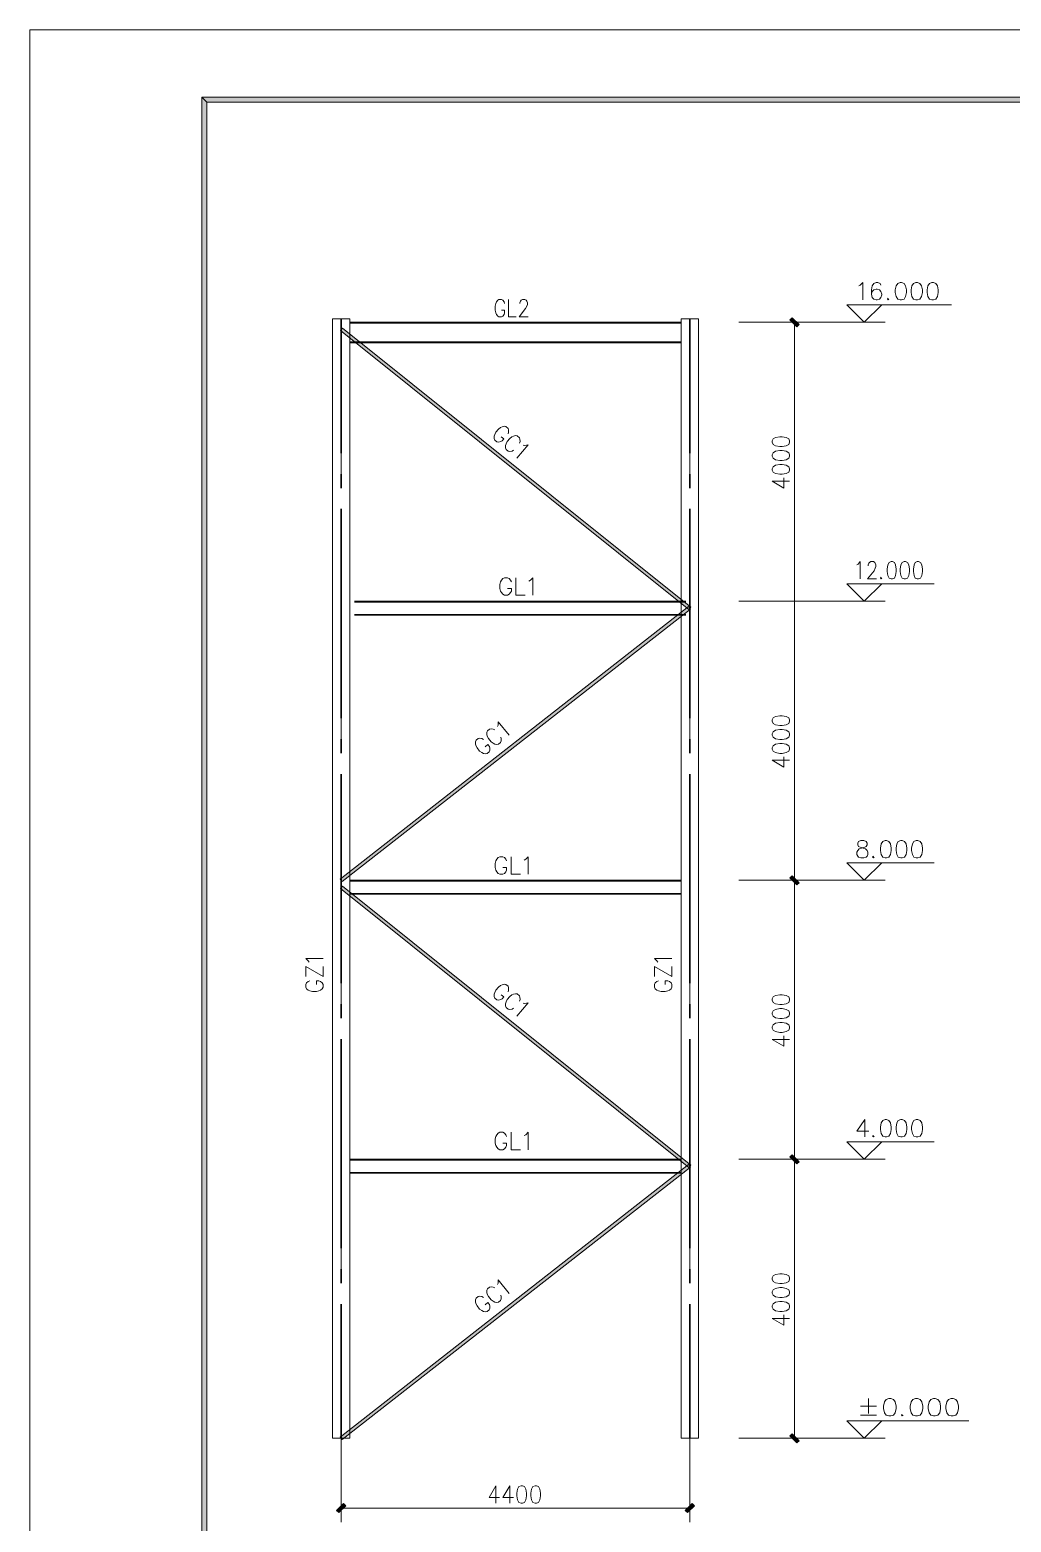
# Model space of a CAD drawing. Header units: millimetres. Extents: x 0 to 586, y 0 to 414.
# Drawn here: x 0 to 138.7, y 203.2 to 414.1 of the extents above; entities that cross this region are included whole.
import ezdxf

# ---------------------------------------------------------------- set-up
doc = ezdxf.new("R2010")
doc.units = ezdxf.units.MM

msp = doc.modelspace()

# ---------------------------------------------------------------- hatches: boundary and pattern name
h = msp.add_hatch(color=0)
h.dxf.hatch_style = 2
h.paths.add_polyline_path([(576.117861, 404.569083), (575.429944, 403.877639), (24.994306, 403.877639), (24.302861, 404.569083)])
h = msp.add_hatch(color=0)
h.dxf.hatch_style = 2
h.paths.add_polyline_path([(24.302861, 404.569083), (24.994306, 403.877639), (24.994306, 10.205861), (24.302861, 9.514417)])
h = msp.add_hatch(color=0)
h.dxf.hatch_style = 2
h.paths.add_polyline_path([(107.424361, 373.083667), (107.738333, 373.397639), (108.726111, 372.413389), (108.412139, 372.099417)])
h = msp.add_hatch(color=0)
h.dxf.hatch_style = 2
h.paths.add_polyline_path([(107.424361, 373.083667), (107.738333, 373.397639), (108.726111, 372.413389), (108.412139, 372.099417)])
h = msp.add_hatch(color=0)
h.dxf.hatch_style = 2
h.paths.add_polyline_path([(93.426139, 332.500111), (93.147444, 332.154389), (43.896139, 371.587889), (44.174833, 371.937139)])
h = msp.add_hatch(color=0)
h.dxf.hatch_style = 2
h.paths.add_polyline_path([(44.128972, 293.701611), (43.853806, 294.050861), (93.105111, 332.570667), (93.380278, 332.221417)])
h = msp.add_hatch(color=0)
h.dxf.hatch_style = 2
h.paths.add_polyline_path([(107.424361, 294.213139), (107.738333, 294.523583), (108.726111, 293.539333), (108.412139, 293.225361)])
h = msp.add_hatch(color=0)
h.dxf.hatch_style = 2
h.paths.add_polyline_path([(107.424361, 294.213139), (107.738333, 294.523583), (108.726111, 293.539333), (108.412139, 293.225361)])
h = msp.add_hatch(color=0)
h.dxf.hatch_style = 2
h.paths.add_polyline_path([(93.426139, 253.626056), (93.147444, 253.280333), (43.896139, 292.717361), (44.174833, 293.063083)])
h = msp.add_hatch(color=0)
h.dxf.hatch_style = 2
h.paths.add_polyline_path([(44.128972, 214.827556), (43.853806, 215.176806), (93.105111, 253.700139), (93.380278, 253.350889)])
h = msp.add_hatch(color=0)
h.dxf.hatch_style = 2
h.paths.add_polyline_path([(107.424361, 254.776111), (107.738333, 255.090083), (108.726111, 254.102306), (108.412139, 253.788333)])
h = msp.add_hatch(color=0)
h.dxf.hatch_style = 2
h.paths.add_polyline_path([(107.424361, 254.776111), (107.738333, 255.090083), (108.726111, 254.102306), (108.412139, 253.788333)])
h = msp.add_hatch(color=0)
h.dxf.hatch_style = 2
h.paths.add_polyline_path([(107.424361, 215.339083), (107.738333, 215.653056), (108.726111, 214.665278), (108.412139, 214.351306)])
h = msp.add_hatch(color=0)
h.dxf.hatch_style = 2
h.paths.add_polyline_path([(43.65625, 204.494694), (43.342278, 204.808667), (44.326528, 205.792917), (44.6405, 205.478944)])
h = msp.add_hatch(color=0)
h.dxf.hatch_style = 2
h.paths.add_polyline_path([(92.949889, 204.494694), (92.635917, 204.808667), (93.623694, 205.792917), (93.937667, 205.478944)])

# ---------------------------------------------------------------- linework, layer by layer
at = {"color": 0, "lineweight": 0}
for points in [[(0, 0), (585.632278, 0), (585.632278, 414.0835), (0, 414.0835)], [(576.117861, 404.569083), (575.429944, 403.877639), (24.994306, 403.877639), (24.302861, 404.569083)], [(24.302861, 404.569083), (24.994306, 403.877639), (24.994306, 10.205861), (24.302861, 9.514417)], [(122.988917, 378.368278), (122.653778, 378.251861), (122.428, 377.899083), (122.315111, 377.313472), (122.315111, 376.960694), (122.428, 376.371556), (122.653778, 376.022306), (122.988917, 375.902361), (123.214694, 375.902361), (123.553361, 376.022306), (123.775611, 376.371556), (123.8885, 376.960694), (123.8885, 377.313472), (123.775611, 377.899083), (123.553361, 378.251861), (123.214694, 378.368278)], [(125.239639, 378.368278), (124.900972, 378.251861), (124.675194, 377.899083), (124.562306, 377.313472), (124.562306, 376.960694), (124.675194, 376.371556), (124.900972, 376.022306), (125.239639, 375.902361), (125.461889, 375.902361), (125.800556, 376.022306), (126.026333, 376.371556), (126.139222, 376.960694), (126.139222, 377.313472), (126.026333, 377.899083), (125.800556, 378.251861), (125.461889, 378.368278)], [(127.486833, 378.368278), (127.148167, 378.251861), (126.925917, 377.899083), (126.813028, 377.313472), (126.813028, 376.960694), (126.925917, 376.371556), (127.148167, 376.022306), (127.486833, 375.902361), (127.712611, 375.902361), (128.04775, 376.022306), (128.273528, 376.371556), (128.386417, 376.960694), (128.386417, 377.313472), (128.273528, 377.899083), (128.04775, 378.251861), (127.712611, 378.368278)], [(107.424361, 373.083667), (107.738333, 373.397639), (108.726111, 372.413389), (108.412139, 372.099417)], [(107.424361, 373.083667), (107.738333, 373.397639), (108.726111, 372.413389), (108.412139, 372.099417)], [(93.426139, 332.500111), (93.147444, 332.154389), (43.896139, 371.587889), (44.174833, 371.937139)], [(104.919639, 355.7905), (105.039583, 355.494167), (105.388833, 355.296611), (105.977972, 355.197833), (106.33075, 355.197833), (106.916361, 355.296611), (107.269139, 355.494167), (107.385556, 355.7905), (107.385556, 355.988056), (107.269139, 356.284389), (106.916361, 356.481944), (106.33075, 356.580722), (105.977972, 356.580722), (105.388833, 356.481944), (105.039583, 356.284389), (104.919639, 355.988056)], [(104.919639, 353.818472), (105.039583, 353.522139), (105.388833, 353.324583), (105.977972, 353.225806), (106.33075, 353.225806), (106.916361, 353.324583), (107.269139, 353.522139), (107.385556, 353.818472), (107.385556, 354.016028), (107.269139, 354.312361), (106.916361, 354.509917), (106.33075, 354.608694), (105.977972, 354.608694), (105.388833, 354.509917), (105.039583, 354.312361), (104.919639, 354.016028)], [(104.919639, 351.846444), (105.039583, 351.550111), (105.388833, 351.352556), (105.977972, 351.257306), (106.33075, 351.257306), (106.916361, 351.352556), (107.269139, 351.550111), (107.385556, 351.846444), (107.385556, 352.044), (107.269139, 352.340333), (106.916361, 352.537889), (106.33075, 352.636667), (105.977972, 352.636667), (105.388833, 352.537889), (105.039583, 352.340333), (104.919639, 352.044)], [(121.718917, 338.93125), (121.440222, 338.814833), (121.256778, 338.462056), (121.161528, 337.876444), (121.161528, 337.523667), (121.256778, 336.938056), (121.440222, 336.585278), (121.718917, 336.465333), (121.902361, 336.465333), (122.181056, 336.585278), (122.368028, 336.938056), (122.45975, 337.523667), (122.45975, 337.876444), (122.368028, 338.462056), (122.181056, 338.814833), (121.902361, 338.93125)], [(123.571, 338.93125), (123.295833, 338.814833), (123.108861, 338.462056), (123.017139, 337.876444), (123.017139, 337.523667), (123.108861, 336.938056), (123.295833, 336.585278), (123.571, 336.465333), (123.757972, 336.465333), (124.036667, 336.585278), (124.220111, 336.938056), (124.311833, 337.523667), (124.311833, 337.876444), (124.220111, 338.462056), (124.036667, 338.814833), (123.757972, 338.93125)], [(125.426611, 338.93125), (125.147917, 338.814833), (124.960944, 338.462056), (124.869222, 337.876444), (124.869222, 337.523667), (124.960944, 336.938056), (125.147917, 336.585278), (125.426611, 336.465333), (125.610056, 336.465333), (125.88875, 336.585278), (126.075722, 336.938056), (126.167444, 337.523667), (126.167444, 337.876444), (126.075722, 338.462056), (125.88875, 338.814833), (125.610056, 338.93125)], [(44.128972, 293.701611), (43.853806, 294.050861), (93.105111, 332.570667), (93.380278, 332.221417)], [(104.919639, 316.353472), (105.039583, 316.057139), (105.388833, 315.863111), (105.977972, 315.764333), (106.33075, 315.764333), (106.916361, 315.863111), (107.269139, 316.057139), (107.385556, 316.353472), (107.385556, 316.551028), (107.269139, 316.847361), (106.916361, 317.044917), (106.33075, 317.143694), (105.977972, 317.143694), (105.388833, 317.044917), (105.039583, 316.847361), (104.919639, 316.551028)], [(104.919639, 314.381444), (105.039583, 314.085111), (105.388833, 313.891083), (105.977972, 313.792306), (106.33075, 313.792306), (106.916361, 313.891083), (107.269139, 314.085111), (107.385556, 314.381444), (107.385556, 314.579), (107.269139, 314.875333), (106.916361, 315.072889), (106.33075, 315.171667), (105.977972, 315.171667), (105.388833, 315.072889), (105.039583, 314.875333), (104.919639, 314.579)], [(104.919639, 312.409417), (105.039583, 312.116611), (105.388833, 311.919056), (105.977972, 311.820278), (106.33075, 311.820278), (106.916361, 311.919056), (107.269139, 312.116611), (107.385556, 312.409417), (107.385556, 312.606972), (107.269139, 312.903306), (106.916361, 313.100861), (106.33075, 313.199639), (105.977972, 313.199639), (105.388833, 313.100861), (105.039583, 312.903306), (104.919639, 312.606972)], [(117.450306, 299.494222), (117.118694, 299.377806), (117.009333, 299.141444), (117.009333, 298.908611), (117.118694, 298.67225), (117.340944, 298.555833), (117.781917, 298.439417), (118.113528, 298.323), (118.33225, 298.086639), (118.445139, 297.853806), (118.445139, 297.501028), (118.33225, 297.264667), (118.222889, 297.14825), (117.891278, 297.031833), (117.450306, 297.031833), (117.118694, 297.14825), (117.009333, 297.264667), (116.899972, 297.501028), (116.899972, 297.853806), (117.009333, 298.086639), (117.231583, 298.323), (117.563194, 298.439417), (118.004167, 298.555833), (118.222889, 298.67225), (118.33225, 298.908611), (118.33225, 299.141444), (118.222889, 299.377806), (117.891278, 299.494222)], [(120.87225, 299.494222), (120.540639, 299.377806), (120.318389, 299.025028), (120.209028, 298.439417), (120.209028, 298.086639), (120.318389, 297.501028), (120.540639, 297.14825), (120.87225, 297.031833), (121.090972, 297.031833), (121.422583, 297.14825), (121.644833, 297.501028), (121.754194, 298.086639), (121.754194, 298.439417), (121.644833, 299.025028), (121.422583, 299.377806), (121.090972, 299.494222)], [(123.077111, 299.494222), (122.7455, 299.377806), (122.526778, 299.025028), (122.417417, 298.439417), (122.417417, 298.086639), (122.526778, 297.501028), (122.7455, 297.14825), (123.077111, 297.031833), (123.299361, 297.031833), (123.630972, 297.14825), (123.849694, 297.501028), (123.959056, 298.086639), (123.959056, 298.439417), (123.849694, 299.025028), (123.630972, 299.377806), (123.299361, 299.494222)], [(125.2855, 299.494222), (124.953889, 299.377806), (124.731639, 299.025028), (124.622278, 298.439417), (124.622278, 298.086639), (124.731639, 297.501028), (124.953889, 297.14825), (125.2855, 297.031833), (125.504222, 297.031833), (125.835833, 297.14825), (126.058083, 297.501028), (126.167444, 298.086639), (126.167444, 298.439417), (126.058083, 299.025028), (125.835833, 299.377806), (125.504222, 299.494222)], [(107.424361, 294.213139), (107.738333, 294.523583), (108.726111, 293.539333), (108.412139, 293.225361)], [(107.424361, 294.213139), (107.738333, 294.523583), (108.726111, 293.539333), (108.412139, 293.225361)], [(93.426139, 253.626056), (93.147444, 253.280333), (43.896139, 292.717361), (44.174833, 293.063083)], [(104.919639, 276.916444), (105.039583, 276.623639), (105.388833, 276.426083), (105.977972, 276.327306), (106.33075, 276.327306), (106.916361, 276.426083), (107.269139, 276.623639), (107.385556, 276.916444), (107.385556, 277.114), (107.269139, 277.410333), (106.916361, 277.607889), (106.33075, 277.706667), (105.977972, 277.706667), (105.388833, 277.607889), (105.039583, 277.410333), (104.919639, 277.114)], [(104.919639, 274.944417), (105.039583, 274.651611), (105.388833, 274.454056), (105.977972, 274.355278), (106.33075, 274.355278), (106.916361, 274.454056), (107.269139, 274.651611), (107.385556, 274.944417), (107.385556, 275.141972), (107.269139, 275.438306), (106.916361, 275.635861), (106.33075, 275.734639), (105.977972, 275.734639), (105.388833, 275.635861), (105.039583, 275.438306), (104.919639, 275.141972)], [(104.919639, 272.975917), (105.039583, 272.679583), (105.388833, 272.482028), (105.977972, 272.38325), (106.33075, 272.38325), (106.916361, 272.482028), (107.269139, 272.679583), (107.385556, 272.975917), (107.385556, 273.169944), (107.269139, 273.466278), (106.916361, 273.663833), (106.33075, 273.762611), (105.977972, 273.762611), (105.388833, 273.663833), (105.039583, 273.466278), (104.919639, 273.169944)], [(120.87225, 260.057194), (120.540639, 259.940778), (120.318389, 259.588), (120.209028, 259.002389), (120.209028, 258.649611), (120.318389, 258.064), (120.540639, 257.711222), (120.87225, 257.594806), (121.090972, 257.594806), (121.422583, 257.711222), (121.644833, 258.064), (121.754194, 258.649611), (121.754194, 259.002389), (121.644833, 259.588), (121.422583, 259.940778), (121.090972, 260.057194)], [(123.077111, 260.057194), (122.7455, 259.940778), (122.526778, 259.588), (122.417417, 259.002389), (122.417417, 258.649611), (122.526778, 258.064), (122.7455, 257.711222), (123.077111, 257.594806), (123.299361, 257.594806), (123.630972, 257.711222), (123.849694, 258.064), (123.959056, 258.649611), (123.959056, 259.002389), (123.849694, 259.588), (123.630972, 259.940778), (123.299361, 260.057194)], [(125.2855, 260.057194), (124.953889, 259.940778), (124.731639, 259.588), (124.622278, 259.002389), (124.622278, 258.649611), (124.731639, 258.064), (124.953889, 257.711222), (125.2855, 257.594806), (125.504222, 257.594806), (125.835833, 257.711222), (126.058083, 258.064), (126.167444, 258.649611), (126.167444, 259.002389), (126.058083, 259.588), (125.835833, 259.940778), (125.504222, 260.057194)], [(44.128972, 214.827556), (43.853806, 215.176806), (93.105111, 253.700139), (93.380278, 253.350889)], [(107.424361, 254.776111), (107.738333, 255.090083), (108.726111, 254.102306), (108.412139, 253.788333)], [(107.424361, 254.776111), (107.738333, 255.090083), (108.726111, 254.102306), (108.412139, 253.788333)], [(104.919639, 237.482944), (105.039583, 237.186611), (105.388833, 236.989056), (105.977972, 236.890278), (106.33075, 236.890278), (106.916361, 236.989056), (107.269139, 237.186611), (107.385556, 237.482944), (107.385556, 237.676972), (107.269139, 237.973306), (106.916361, 238.170861), (106.33075, 238.269639), (105.977972, 238.269639), (105.388833, 238.170861), (105.039583, 237.973306), (104.919639, 237.676972)], [(104.919639, 235.510917), (105.039583, 235.214583), (105.388833, 235.017028), (105.977972, 234.91825), (106.33075, 234.91825), (106.916361, 235.017028), (107.269139, 235.214583), (107.385556, 235.510917), (107.385556, 235.704944), (107.269139, 236.001278), (106.916361, 236.198833), (106.33075, 236.297611), (105.977972, 236.297611), (105.388833, 236.198833), (105.039583, 236.001278), (104.919639, 235.704944)], [(104.919639, 233.538889), (105.039583, 233.242556), (105.388833, 233.045), (105.977972, 232.946222), (106.33075, 232.946222), (106.916361, 233.045), (107.269139, 233.242556), (107.385556, 233.538889), (107.385556, 233.736444), (107.269139, 234.02925), (106.916361, 234.226806), (106.33075, 234.325583), (105.977972, 234.325583), (105.388833, 234.226806), (105.039583, 234.02925), (104.919639, 233.736444)], [(121.419056, 220.623694), (121.041583, 220.50375), (120.791111, 220.150972), (120.664111, 219.565361), (120.664111, 219.212583), (120.791111, 218.626972), (121.041583, 218.274194), (121.419056, 218.157778), (121.669528, 218.157778), (122.047, 218.274194), (122.301, 218.626972), (122.424472, 219.212583), (122.424472, 219.565361), (122.301, 220.150972), (122.047, 220.50375), (121.669528, 220.623694)], [(125.193778, 220.623694), (124.816306, 220.50375), (124.565833, 220.150972), (124.438833, 219.565361), (124.438833, 219.212583), (124.565833, 218.626972), (124.816306, 218.274194), (125.193778, 218.157778), (125.44425, 218.157778), (125.821722, 218.274194), (126.075722, 218.626972), (126.199194, 219.212583), (126.199194, 219.565361), (126.075722, 220.150972), (125.821722, 220.50375), (125.44425, 220.623694)], [(127.709083, 220.623694), (127.331611, 220.50375), (127.081139, 220.150972), (126.954139, 219.565361), (126.954139, 219.212583), (127.081139, 218.626972), (127.331611, 218.274194), (127.709083, 218.157778), (127.963083, 218.157778), (128.340556, 218.274194), (128.591028, 218.626972), (128.718028, 219.212583), (128.718028, 219.565361), (128.591028, 220.150972), (128.340556, 220.50375), (127.963083, 220.623694)], [(130.227917, 220.623694), (129.850444, 220.50375), (129.596444, 220.150972), (129.472972, 219.565361), (129.472972, 219.212583), (129.596444, 218.626972), (129.850444, 218.274194), (130.227917, 218.157778), (130.478389, 218.157778), (130.855861, 218.274194), (131.106333, 218.626972), (131.233333, 219.212583), (131.233333, 219.565361), (131.106333, 220.150972), (130.855861, 220.50375), (130.478389, 220.623694)], [(107.424361, 215.339083), (107.738333, 215.653056), (108.726111, 214.665278), (108.412139, 214.351306)], [(69.426667, 208.297639), (69.130333, 208.181222), (68.936306, 207.828444), (68.837528, 207.242833), (68.837528, 206.890056), (68.936306, 206.304444), (69.130333, 205.951667), (69.426667, 205.831722), (69.624222, 205.831722), (69.920556, 205.951667), (70.118111, 206.304444), (70.216889, 206.890056), (70.216889, 207.242833), (70.118111, 207.828444), (69.920556, 208.181222), (69.624222, 208.297639)], [(71.398694, 208.297639), (71.102361, 208.181222), (70.908333, 207.828444), (70.809556, 207.242833), (70.809556, 206.890056), (70.908333, 206.304444), (71.102361, 205.951667), (71.398694, 205.831722), (71.59625, 205.831722), (71.892583, 205.951667), (72.090139, 206.304444), (72.188917, 206.890056), (72.188917, 207.242833), (72.090139, 207.828444), (71.892583, 208.181222), (71.59625, 208.297639)], [(43.65625, 204.494694), (43.342278, 204.808667), (44.326528, 205.792917), (44.6405, 205.478944)], [(92.949889, 204.494694), (92.635917, 204.808667), (93.623694, 205.792917), (93.937667, 205.478944)]]:
    msp.add_lwpolyline(points, close=True, dxfattribs=at)
for points in [[(117.146917, 377.899083), (117.369167, 378.0155), (117.707833, 378.368278), (117.707833, 375.902361)], [(120.293694, 378.0155), (120.180806, 378.251861), (119.842139, 378.368278), (119.619889, 378.368278), (119.281222, 378.251861), (119.055444, 377.899083), (118.942556, 377.313472), (118.942556, 376.724333), (119.055444, 376.255139), (119.281222, 376.022306), (119.619889, 375.902361), (119.732778, 375.902361), (120.067917, 376.022306), (120.293694, 376.255139), (120.406583, 376.607917), (120.406583, 376.724333), (120.293694, 377.077111), (120.067917, 377.313472), (119.732778, 377.429889), (119.619889, 377.429889), (119.281222, 377.313472), (119.055444, 377.077111), (118.942556, 376.724333)], [(67.105389, 375.394361), (67.017194, 375.627194), (66.837278, 375.863556), (66.657361, 375.979972), (66.301056, 375.979972), (66.121139, 375.863556), (65.941222, 375.627194), (65.853028, 375.394361), (65.761306, 375.041583), (65.761306, 374.455972), (65.853028, 374.103194), (65.941222, 373.866833), (66.121139, 373.634), (66.301056, 373.514056), (66.657361, 373.514056), (66.837278, 373.634), (67.017194, 373.866833), (67.105389, 374.103194), (67.105389, 374.455972), (66.657361, 374.455972)], [(67.645139, 375.979972), (67.645139, 373.514056), (68.717583, 373.514056)], [(69.257333, 375.394361), (69.257333, 375.510778), (69.345528, 375.747139), (69.433722, 375.863556), (69.613639, 375.979972), (69.973472, 375.979972), (70.153389, 375.863556), (70.241583, 375.747139), (70.329778, 375.510778), (70.329778, 375.277944), (70.241583, 375.041583), (70.061667, 374.688806), (69.165611, 373.514056), (70.4215, 373.514056)], [(121.306167, 376.138722), (121.193278, 376.022306), (121.306167, 375.902361), (121.415528, 376.022306)], [(117.933611, 372.748528), (115.471222, 375.214444)], [(115.471222, 375.214444), (130.259667, 375.214444)], [(117.933611, 372.748528), (120.399528, 375.214444)], [(42.760194, 373.22125), (42.760194, 215.003944)], [(45.222583, 373.22125), (42.760194, 373.22125)], [(43.945528, 354.252389), (43.945528, 373.22125)], [(43.991389, 349.324083), (43.991389, 373.22125)], [(44.03725, 354.252389), (44.03725, 373.22125)], [(45.222583, 215.003944), (45.222583, 373.22125)], [(45.222583, 372.748528), (45.222583, 370.7765)], [(45.222583, 372.748528), (45.222583, 370.7765)], [(45.222583, 372.748528), (92.053833, 372.748528)], [(45.222583, 372.748528), (45.222583, 369.848694)], [(45.222583, 372.628583), (92.053833, 372.628583)], [(92.053833, 373.22125), (92.053833, 215.003944)], [(94.51975, 373.22125), (92.053833, 373.22125)], [(92.053833, 370.7765), (92.053833, 372.748528)], [(92.053833, 370.7765), (92.053833, 372.748528)], [(92.053833, 369.848694), (92.053833, 372.748528)], [(93.242694, 354.252389), (93.242694, 373.22125)], [(93.288556, 349.324083), (93.288556, 373.22125)], [(93.330889, 354.252389), (93.330889, 373.22125)], [(94.51975, 215.003944), (94.51975, 373.22125)], [(100.188889, 372.748528), (110.049028, 372.748528)], [(100.188889, 372.748528), (110.049028, 372.748528)], [(120.893417, 372.748528), (105.611083, 372.748528)], [(108.077, 293.874472), (108.077, 372.748528)], [(45.222583, 369.968639), (92.053833, 369.968639)], [(45.222583, 369.848694), (92.053833, 369.848694)], [(67.592222, 356.993472), (67.666306, 357.236889), (67.662778, 357.543806), (67.585167, 357.759), (67.27825, 358.013), (67.048944, 358.048278), (66.749083, 357.991833), (66.523306, 357.871889), (66.223444, 357.66375), (65.8495, 357.212194), (65.701333, 356.877056), (65.630778, 356.633639), (65.634306, 356.326722), (65.711917, 356.108), (66.018833, 355.857528), (66.244611, 355.82225), (66.548, 355.875167), (66.773778, 355.995111), (66.996028, 356.26675), (66.615028, 356.580722)], [(69.200889, 355.670556), (69.274972, 355.913972), (69.267917, 356.220889), (69.190306, 356.436083), (68.883389, 356.690083), (68.657611, 356.725361), (68.354222, 356.668917), (68.128444, 356.5525), (67.828583, 356.340833), (67.454639, 355.889278), (67.31, 355.554139), (67.235917, 355.310722), (67.239444, 355.003806), (67.317056, 354.785083), (67.623972, 354.534611), (67.853278, 354.499333), (68.153139, 354.55225), (68.378917, 354.672194)], [(69.733583, 355.381278), (69.962889, 355.346), (70.414444, 355.430667), (68.848111, 353.525667)], [(43.945528, 349.324083), (43.945528, 351.296111)], [(44.03725, 349.324083), (44.03725, 351.296111)], [(93.242694, 349.324083), (93.242694, 351.296111)], [(93.330889, 349.324083), (93.330889, 351.296111)], [(104.919639, 350.269528), (106.563583, 349.285278), (106.563583, 350.763417)], [(104.919639, 350.269528), (107.385556, 350.269528)], [(43.945528, 316.787389), (43.945528, 346.364278)], [(43.991389, 344.39225), (43.991389, 346.364278)], [(44.03725, 316.787389), (44.03725, 346.364278)], [(93.242694, 316.787389), (93.242694, 346.364278)], [(93.288556, 344.39225), (93.288556, 346.364278)], [(93.330889, 316.787389), (93.330889, 346.364278)], [(43.991389, 311.859083), (43.991389, 341.435972)], [(93.288556, 311.859083), (93.288556, 341.435972)], [(116.899972, 338.462056), (117.083417, 338.578472), (117.362111, 338.93125), (117.362111, 336.465333)], [(118.473361, 338.345639), (118.473361, 338.462056), (118.568611, 338.698417), (118.660333, 338.814833), (118.847306, 338.93125), (119.217722, 338.93125), (119.401167, 338.814833), (119.492889, 338.698417), (119.588139, 338.462056), (119.588139, 338.229222), (119.492889, 337.992861), (119.309444, 337.640083), (118.381639, 336.465333), (119.679861, 336.465333)], [(68.054361, 336.056111), (67.945, 336.292472), (67.729806, 336.525306), (67.511083, 336.64525), (67.077167, 336.64525), (66.861972, 336.525306), (66.64325, 336.292472), (66.537417, 336.056111), (66.428056, 335.706861), (66.428056, 335.117722), (66.537417, 334.764944), (66.64325, 334.532111), (66.861972, 334.29575), (67.077167, 334.179333), (67.511083, 334.179333), (67.729806, 334.29575), (67.945, 334.532111), (68.054361, 334.764944), (68.054361, 335.117722), (67.511083, 335.117722)], [(68.703472, 336.64525), (68.703472, 334.179333), (70.001694, 334.179333)], [(70.544972, 336.176056), (70.760167, 336.292472), (71.08825, 336.64525), (71.08825, 334.179333)], [(117.933611, 333.3115), (115.471222, 335.777417)], [(115.471222, 335.777417), (127.79375, 335.777417)], [(117.933611, 333.3115), (120.399528, 335.777417)], [(120.328972, 336.701694), (120.23725, 336.585278), (120.328972, 336.465333), (120.420694, 336.585278)], [(45.889333, 333.3115), (92.720583, 333.3115)], [(100.188889, 333.3115), (110.049028, 333.3115)], [(120.893417, 333.3115), (105.611083, 333.3115)], [(45.889333, 333.195083), (92.720583, 333.195083)], [(45.889333, 331.459417), (92.720583, 331.459417)], [(45.889333, 331.339472), (92.720583, 331.339472)], [(65.729556, 315.122278), (65.503778, 315.242222), (65.200389, 315.295139), (64.971083, 315.259861), (64.667694, 315.009389), (64.586556, 314.794194), (64.583028, 314.48375), (64.657111, 314.240333), (64.805278, 313.905194), (65.179222, 313.453639), (65.479083, 313.2455), (65.704861, 313.125556), (66.00825, 313.072639), (66.234028, 313.107917), (66.540944, 313.358389), (66.618556, 313.577111), (66.622083, 313.884028), (66.548, 314.127444)], [(66.114083, 315.591472), (66.191694, 315.810194), (66.195222, 316.268806), (67.765083, 314.367333)], [(43.945528, 311.859083), (43.945528, 313.831111)], [(44.03725, 311.859083), (44.03725, 313.831111)], [(64.120889, 313.799361), (63.895111, 313.919306), (63.59525, 313.972222), (63.365944, 313.936944), (63.059028, 313.686472), (62.981417, 313.46775), (62.977889, 313.160833), (63.051972, 312.917417), (63.200139, 312.582278), (63.570556, 312.130722), (63.873944, 311.922583), (64.099722, 311.802639), (64.399583, 311.746194), (64.628889, 311.785), (64.932278, 312.035472), (65.013417, 312.250667), (65.016944, 312.557583), (64.942861, 312.804528), (64.720611, 313.076167), (64.336083, 312.758667)], [(93.242694, 311.859083), (93.242694, 313.831111)], [(93.330889, 311.859083), (93.330889, 313.831111)], [(104.919639, 310.8325), (106.563583, 309.84825), (106.563583, 311.326389)], [(104.919639, 310.8325), (107.385556, 310.8325)], [(43.945528, 279.322389), (43.945528, 308.899278)], [(43.991389, 306.930778), (43.991389, 308.899278)], [(44.03725, 279.322389), (44.03725, 308.899278)], [(93.242694, 279.322389), (93.242694, 308.899278)], [(93.288556, 306.930778), (93.288556, 308.899278)], [(93.330889, 279.322389), (93.330889, 308.899278)], [(43.991389, 274.394083), (43.991389, 303.970972)], [(93.288556, 274.394083), (93.288556, 303.970972)], [(67.387611, 296.622611), (67.27825, 296.855444), (67.063056, 297.091806), (66.844333, 297.208222), (66.413944, 297.208222), (66.195222, 297.091806), (65.980028, 296.855444), (65.870667, 296.622611), (65.761306, 296.269833), (65.761306, 295.680694), (65.870667, 295.331444), (65.980028, 295.095083), (66.195222, 294.858722), (66.413944, 294.742306), (66.844333, 294.742306), (67.063056, 294.858722), (67.27825, 295.095083), (67.387611, 295.331444), (67.387611, 295.680694), (66.844333, 295.680694)], [(68.036722, 297.208222), (68.036722, 294.742306), (69.338472, 294.742306)], [(69.878222, 296.739028), (70.096944, 296.855444), (70.4215, 297.208222), (70.4215, 294.742306)], [(117.933611, 293.874472), (115.471222, 296.340389)], [(115.471222, 296.340389), (127.79375, 296.340389)], [(117.933611, 293.874472), (120.399528, 296.340389)], [(119.217722, 297.264667), (119.104833, 297.14825), (119.217722, 297.031833), (119.327083, 297.14825)], [(45.222583, 293.874472), (92.053833, 293.874472)], [(45.222583, 293.874472), (45.222583, 291.902444)], [(45.222583, 293.758056), (92.053833, 293.758056)], [(92.053833, 291.902444), (92.053833, 293.874472)], [(100.188889, 293.874472), (110.049028, 293.874472)], [(100.188889, 293.874472), (110.049028, 293.874472)], [(120.893417, 293.874472), (105.611083, 293.874472)], [(108.077, 254.437444), (108.077, 293.874472)], [(45.222583, 292.022389), (92.053833, 292.022389)], [(45.222583, 291.902444), (92.053833, 291.902444)], [(39.458194, 282.303361), (39.33825, 282.504444), (38.989, 282.807833), (41.451389, 282.807833)], [(88.751833, 282.303361), (88.635417, 282.504444), (88.282639, 282.807833), (90.748556, 282.807833)], [(38.989, 280.278417), (38.989, 281.693056), (41.451389, 280.278417), (41.451389, 281.693056)], [(88.282639, 280.278417), (88.282639, 281.693056), (90.748556, 280.278417), (90.748556, 281.693056)], [(39.574611, 279.668111), (39.33825, 279.569333), (39.105417, 279.364722), (38.989, 279.163639), (38.989, 278.757944), (39.105417, 278.556861), (39.33825, 278.35225), (39.574611, 278.249944), (39.927389, 278.151167), (40.513, 278.151167), (40.865778, 278.249944), (41.098611, 278.35225), (41.334972, 278.556861), (41.451389, 278.757944), (41.451389, 279.163639), (41.334972, 279.364722), (41.098611, 279.569333), (40.865778, 279.668111), (40.513, 279.668111), (40.513, 279.163639)], [(67.592222, 278.119417), (67.666306, 278.362833), (67.662778, 278.66975), (67.585167, 278.888472), (67.27825, 279.138944), (67.048944, 279.174222), (66.749083, 279.117778), (66.523306, 279.001361), (66.223444, 278.793222), (65.8495, 278.338139), (65.701333, 278.003), (65.630778, 277.759583), (65.634306, 277.452667), (65.711917, 277.233944), (66.018833, 276.983472), (66.244611, 276.948194), (66.548, 277.004639), (66.773778, 277.121056), (66.996028, 277.392694), (66.615028, 277.710194)], [(88.871778, 279.668111), (88.635417, 279.569333), (88.399056, 279.364722), (88.282639, 279.163639), (88.282639, 278.757944), (88.399056, 278.556861), (88.635417, 278.35225), (88.871778, 278.249944), (89.221028, 278.151167), (89.810167, 278.151167), (90.162944, 278.249944), (90.395778, 278.35225), (90.632139, 278.556861), (90.748556, 278.757944), (90.748556, 279.163639), (90.632139, 279.364722), (90.395778, 279.569333), (90.162944, 279.668111), (89.810167, 279.668111), (89.810167, 279.163639)], [(43.945528, 274.394083), (43.945528, 276.366111)], [(44.03725, 274.394083), (44.03725, 276.366111)], [(69.200889, 276.7965), (69.274972, 277.039917), (69.267917, 277.346833), (69.190306, 277.565556), (68.883389, 277.816028), (68.657611, 277.851306), (68.354222, 277.794861), (68.128444, 277.678444), (67.828583, 277.470306), (67.454639, 277.015222), (67.31, 276.680083), (67.235917, 276.436667), (67.239444, 276.12975), (67.317056, 275.914556), (67.623972, 275.660556), (67.853278, 275.625278), (68.153139, 275.681722), (68.378917, 275.798139)], [(69.733583, 276.507222), (69.962889, 276.471944), (70.414444, 276.556611), (68.848111, 274.651611)], [(93.242694, 274.394083), (93.242694, 276.366111)], [(93.330889, 274.394083), (93.330889, 276.366111)], [(43.945528, 241.857389), (43.945528, 271.437806)], [(43.991389, 269.465778), (43.991389, 271.437806)], [(44.03725, 241.857389), (44.03725, 271.437806)], [(93.242694, 241.857389), (93.242694, 271.437806)], [(93.288556, 269.465778), (93.288556, 271.437806)], [(93.330889, 241.857389), (93.330889, 271.437806)], [(104.919639, 271.395472), (106.563583, 270.411222), (106.563583, 271.889361)], [(104.919639, 271.395472), (107.385556, 271.395472)], [(43.991389, 236.929083), (43.991389, 266.505972)], [(93.288556, 236.929083), (93.288556, 266.505972)], [(118.004167, 260.057194), (116.899972, 258.416778), (118.5545, 258.416778)], [(118.004167, 260.057194), (118.004167, 257.594806)], [(67.387611, 257.672417), (67.27825, 257.90525), (67.063056, 258.141611), (66.844333, 258.258028), (66.413944, 258.258028), (66.195222, 258.141611), (65.980028, 257.90525), (65.870667, 257.672417), (65.761306, 257.319639), (65.761306, 256.7305), (65.870667, 256.38125), (65.980028, 256.144889), (66.195222, 255.912056), (66.413944, 255.792111), (66.844333, 255.792111), (67.063056, 255.912056), (67.27825, 256.144889), (67.387611, 256.38125), (67.387611, 256.7305), (66.844333, 256.7305)], [(68.036722, 258.258028), (68.036722, 255.792111), (69.338472, 255.792111)], [(69.878222, 257.788833), (70.096944, 257.90525), (70.4215, 258.258028), (70.4215, 255.792111)], [(119.217722, 257.827639), (119.104833, 257.711222), (119.217722, 257.594806), (119.327083, 257.711222)], [(117.933611, 254.437444), (115.471222, 256.903361)], [(115.471222, 256.903361), (127.79375, 256.903361)], [(117.933611, 254.437444), (120.399528, 256.903361)], [(45.222583, 254.437444), (92.053833, 254.437444)], [(45.222583, 254.437444), (45.222583, 252.465417)], [(45.222583, 254.321028), (92.053833, 254.321028)], [(92.053833, 252.465417), (92.053833, 254.437444)], [(100.188889, 254.437444), (110.049028, 254.437444)], [(100.188889, 254.437444), (110.049028, 254.437444)], [(120.893417, 254.437444), (105.611083, 254.437444)], [(108.077, 215.003944), (108.077, 254.437444)], [(45.222583, 252.585361), (92.053833, 252.585361)], [(45.222583, 252.465417), (92.053833, 252.465417)], [(43.945528, 236.929083), (43.945528, 238.901111)], [(44.03725, 236.929083), (44.03725, 238.901111)], [(93.242694, 236.929083), (93.242694, 238.901111)], [(93.330889, 236.929083), (93.330889, 238.901111)], [(65.729556, 236.25175), (65.503778, 236.368167), (65.200389, 236.424611), (64.971083, 236.389333), (64.667694, 236.135333), (64.586556, 235.920139), (64.583028, 235.613222), (64.657111, 235.366278), (64.805278, 235.034667), (65.179222, 234.579583), (65.479083, 234.371444), (65.704861, 234.255028), (66.00825, 234.198583), (66.234028, 234.233861), (66.540944, 234.487861), (66.618556, 234.703056), (66.622083, 235.009972), (66.548, 235.253389)], [(66.114083, 236.720944), (66.191694, 236.936139), (66.195222, 237.398278), (67.765083, 235.493278)], [(64.120889, 234.925306), (63.895111, 235.04525), (63.59525, 235.098167), (63.365944, 235.062889), (63.059028, 234.812417), (62.981417, 234.597222), (62.977889, 234.286778), (63.051972, 234.043361), (63.200139, 233.708222), (63.570556, 233.256667), (63.873944, 233.048528), (64.099722, 232.928583), (64.399583, 232.875667), (64.628889, 232.910944), (64.932278, 233.161417), (65.013417, 233.380139), (65.016944, 233.687056), (64.942861, 233.930472), (64.720611, 234.202111), (64.336083, 233.888139)], [(43.945528, 215.003944), (43.945528, 233.972806)], [(43.991389, 232.000778), (43.991389, 233.972806)], [(44.03725, 215.003944), (44.03725, 233.972806)], [(93.242694, 215.003944), (93.242694, 233.972806)], [(93.288556, 232.000778), (93.288556, 233.972806)], [(93.330889, 215.003944), (93.330889, 233.972806)], [(104.919639, 231.958444), (106.563583, 230.974194), (106.563583, 232.452333)], [(104.919639, 231.958444), (107.385556, 231.958444)], [(43.991389, 205.143806), (43.991389, 229.040972)], [(93.288556, 205.143806), (93.288556, 229.040972)], [(117.393861, 219.565361), (119.658694, 219.565361)], [(118.526278, 220.623694), (118.526278, 218.510556)], [(117.933611, 215.003944), (115.471222, 217.466333)], [(115.471222, 217.466333), (132.722056, 217.466333)], [(117.393861, 218.274194), (119.658694, 218.274194)], [(117.933611, 215.003944), (120.399528, 217.466333)], [(123.306417, 218.390611), (123.179417, 218.274194), (123.306417, 218.157778), (123.433417, 218.274194)], [(42.760194, 215.003944), (45.222583, 215.003944)], [(92.053833, 215.003944), (94.51975, 215.003944)], [(100.188889, 215.003944), (110.049028, 215.003944)], [(120.893417, 215.003944), (105.611083, 215.003944)], [(65.877722, 208.297639), (64.893472, 206.653694), (66.371611, 206.653694)], [(65.877722, 208.297639), (65.877722, 205.831722)], [(67.84975, 208.297639), (66.8655, 206.653694), (68.343639, 206.653694)], [(67.84975, 208.297639), (67.84975, 205.831722)], [(43.991389, 205.143806), (93.288556, 205.143806)], [(43.991389, 205.143806), (43.991389, 203.171778)], [(93.288556, 205.143806), (93.288556, 203.171778)]]:
    msp.add_lwpolyline(points, dxfattribs=at)

doc.saveas('drawing.dxf')
